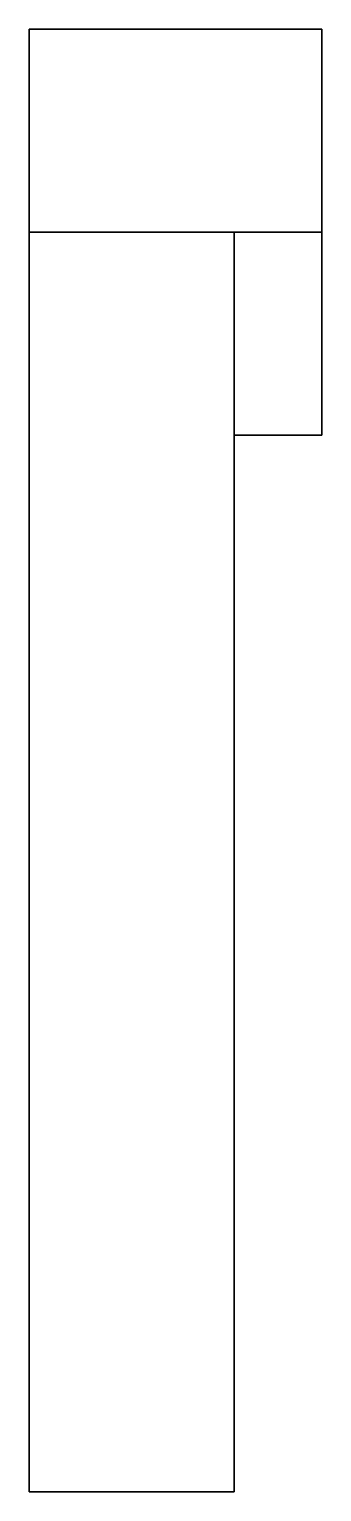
# Model space of a CAD drawing. Extents: x -1.03 to 1.03, y -0.43 to 0.07.
# Drawn here: x -1.03 to -0.93, y -0.43 to 0.0693 of the extents above.
import ezdxf

# ---------------------------------------------------------------- set-up
doc = ezdxf.new("R2010")
doc.units = 0
doc.layers.add('TORSION', color=5, linetype='CONTINUOUS')

msp = doc.modelspace()

# ---------------------------------------------------------------- linework, layer by layer
at = {"layer": 'TORSION'}
for points in [[(-0.93, 0.06928, -0.04), (-0.93, 0, -0.08), (-1.03, 0, -0.08), (-1.03, 0.06928, -0.04)], [(-1.03, 0.06928, -0.04), (-1.03, 0, -0.08), (-1.03, 0, 0.08), (-1.03, 0.06928, 0.04)], [(-0.93, 0.06928, 0.04), (-0.93, 0.06928, -0.04), (-1.03, 0.06928, -0.04), (-1.03, 0.06928, 0.04)], [(-0.93, 0, 0.08), (-0.93, 0.06928, 0.04), (-1.03, 0.06928, 0.04), (-1.03, 0, 0.08)], [(-1.03, 0, -0.08), (-1.03, -0.43, -0.1), (-1.03, -0.43, 0.04), (-1.03, 0, 0.08)], [(-0.96, 0, -0.08), (-0.96, -0.43, -0.1), (-1.03, -0.43, -0.1), (-1.03, 0, -0.08)], [(-1.03, 0, 0.08), (-1.03, -0.43, 0.04), (-0.96, -0.43, 0.04), (-0.96, 0, 0.08)], [(-0.96, -0.43, 0.04), (-0.96, -0.43, -0.1), (-0.96, 0, -0.08), (-0.96, 0, 0.08)], [(-0.93, 0, -0.08), (-0.93, -0.06928, -0.04), (-0.96, -0.06928, -0.04), (-0.96, 0, -0.08)], [(-0.93, -0.06928, 0.04), (-0.93, 0, 0.08), (-0.96, 0, 0.08), (-0.96, -0.06928, 0.04)], [(-0.93, -0.06928, -0.04), (-0.93, -0.06928, 0.04), (-0.96, -0.06928, 0.04), (-0.96, -0.06928, -0.04)], [(-1.03, -0.43, 0.04), (-1.03, -0.43, -0.1), (-0.96, -0.43, -0.1), (-0.96, -0.43, 0.04)]]:
    msp.add_3dface(points, dxfattribs=at)

doc.saveas('drawing.dxf')
